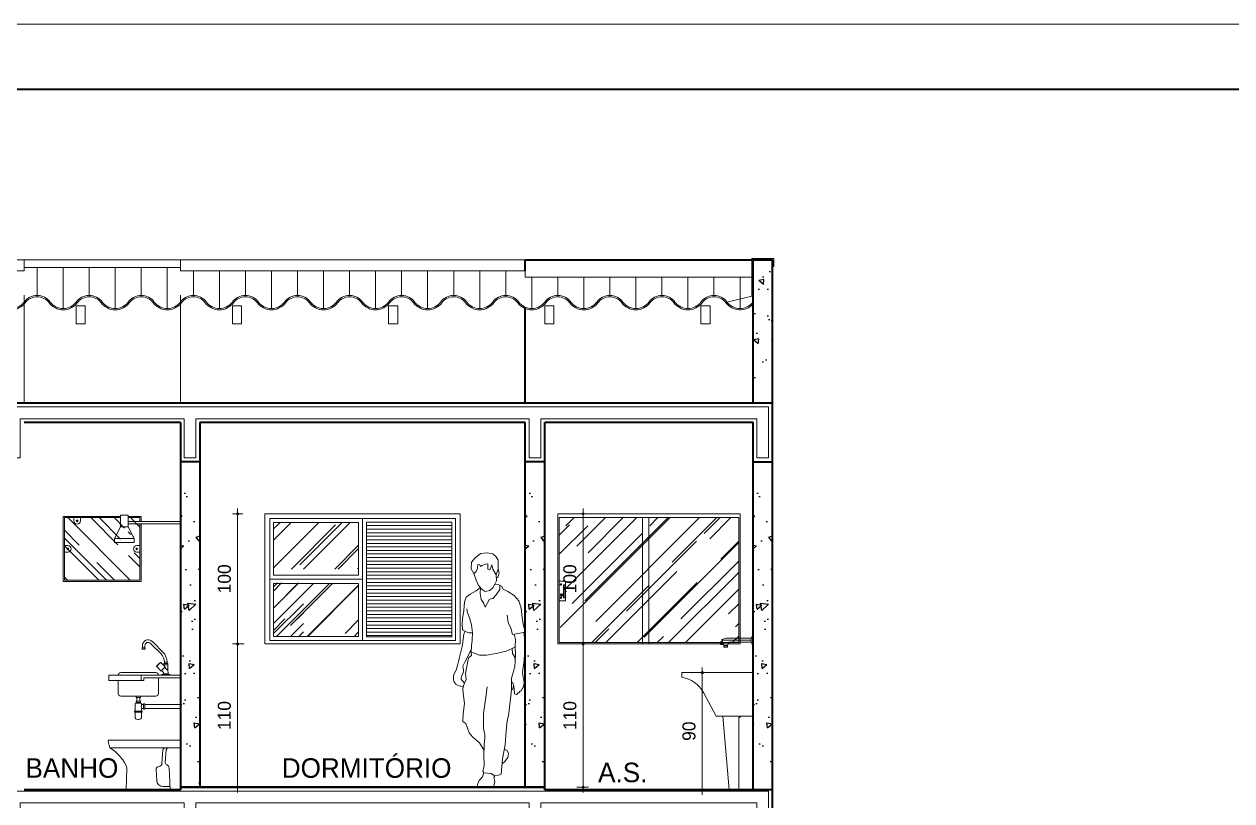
# Model space of a CAD drawing. Header units: millimetres. Extents: x 13204 to 24802, y 21209 to 40694.
# Drawn here: x 19348 to 20276, y 30058 to 30655 of the extents above; entities that cross this region are included whole.
import ezdxf

# ---------------------------------------------------------------- set-up
doc = ezdxf.new("R2010")
doc.units = ezdxf.units.MM
doc.linetypes.add('CONTINU', pattern=[0])
for name, color, linetype, lineweight in [('COTAS', 30, 'Continuous', 5), ('Esquadrias', 2, 'Continuous', 20), ('Hachura', 8, 'Continuous', 0), ('Layout', 6, 'Continuous', 15), ('Louças', 150, 'Continuous', 15), ('Meia Parede', 11, 'Continuous', 40), ('Moveis', 6, 'Continuous', 13), ('PAREDE', 1, 'Continuous', 40), ('Paredes', 1, 'Continuous', 40), ('PISO', 5, 'Continuous', 5), ('TEXTO', 4, 'Continuous', 5), ('Veiculos e pessoas', 245, 'Continuous', 0)]:
    doc.layers.add(name, color=color, linetype=linetype, lineweight=lineweight)
doc.layers.add('HACHURAS', color=8, linetype='Continuous')
doc.styles.add('LANA', font='stylu.ttf')
doc.dimstyles.new('COTA 50', dxfattribs={"dimscale": 0, "dimtxt": 10, "dimasz": 0.5, "dimexe": 1.25, "dimexo": 5, "dimgap": 5, "dimtad": 1, "dimdec": 0, "dimtxsty": 'LANA', "dimblk": 'cota', "dimcen": 2.5, "dimse2": 1, "dimclrd": 256, "dimclre": 256, "dimclrt": 256, "dimaunit": 1, "dimadec": 0, "dimazin": 0, "dimtfac": 1, "dimtdec": 0, "dimtmove": 0, "dimatfit": 3, "dimldrblk": 'DOTSMALL', "dimfxl": 5, "dimfxlon": 1, "dimtzin": 9, "dimlwd": -1, "dimlwe": -1, "dimarcsym": 0})
pattern_1 = [(45, (-38633.719, 16124.36), (21.552615, 57.473639), [381, -50.8, 127, -25.4]), (45, (-38618.81, 16157.228), (-41.847994, 5.926969), [76.2, -8.382, 152.4, -19.05]), (45, (-38640.005, 16148.607), (81.3611205, 105.428207), [203.2, -35.56, 101.6, -25.4])]
pattern_2 = [(45, (9035.088, 11392.218), (21.552615, 57.47364), [381, -50.8, 127, -25.4]), (45, (9049.996, 11425.086), (-41.847994, 5.92697), [76.2, -8.382, 152.4, -19.05]), (45, (9028.802, 11416.465), (81.36112, 105.428207), [203.2, -35.56, 101.6, -25.4])]

# ---------------------------------------------------------------- blocks, each defined once
blk = doc.blocks.new('A$C1B611FB4')
at = {"layer": 'Louças'}
for p, q in [((-10.94, 118.57), (-10.44, 118.57)), ((-10.94, 118.57), (-10.94, 111.07)), ((-10.44, 118.57), (-10.44, 111.07)), ((-9.44, 116.32), (-9.44, 113.32)), ((-9.44, 116.32), (10.06, 116.32)), ((-9.44, 114.82), (12.55, 114.82)), ((-9.44, 113.32), (7.58, 113.32)), ((8.56, 110.82), (7.77, 113.19)), ((12.87, 115.39), (10.06, 116.32)), ((12.99, 115.13), (11.56, 110.82)), ((11.8, 111.56), (13.94, 111.65)), ((12.23, 112.84), (14.13, 112.22)), ((12.32, 113.12), (14.22, 112.5)), ((12.75, 114.4), (14.41, 113.07)), ((14.41, 113.07), (13.94, 111.65)), ((-10.94, 111.07), (-10.44, 111.07)), ((8.56, 110.82), (11.56, 110.82)), ((8.56, 110.57), (11.56, 110.57)), ((8.56, 110.57), (8.56, 109.57)), ((8.56, 109.57), (11.56, 109.57)), ((8.81, 110.82), (8.81, 110.57)), ((11.31, 110.82), (11.31, 110.57)), ((11.56, 110.57), (11.56, 109.57)), ((-10.94, 89.62), (-10.94, 56.5)), ((-10.57, 90), (43.76, 90)), ((43.76, 90), (43.76, 86.37)), ((17.28, 56.5), (27.12, 74.8)), ((-1.52, 56.5), (-10.94, 56.5)), ((-0.6, 55.53), (-1.52, 56.5)), ((-1.52, 56.5), (0, 56.5)), ((17.28, 56.5), (0, 56.5)), ((7.41, 0), (12.29, 56.5)), ((0, 55.53), (-0.6, 55.53)), ((0, 0), (0, 55.53)), ((0, 0), (7.41, 0))]:
    blk.add_line(p, q, dxfattribs=at)
for centre, radius, start, end in [((-6.52, 118.97), 3.95, 185.79617, 222.12881), ((-6.51, 110.67), 3.95, 137.87745, 174.19758), ((7.58, 113.12), 0.2, 18.43495, 90), ((12.8, 115.2), 0.2, 341.56505, 71.56505), ((-10.57, 89.62), 0.376, 90, 180), ((47.72, 62.93), 23.77, 99.5803, 150.03504)]:
    blk.add_arc(centre, radius, start, end, dxfattribs=at)
blk = doc.blocks.new('Chu004')
at = {"layer": 'Louças'}
for p, q in [((400, 2090), (400, 2110)), ((460, 2068.8), (400, 2068.8)), ((505, 1978.8), (355, 1978.8))]:
    blk.add_line(p, q, dxfattribs=at)
blk.add_lwpolyline([(355, 1948.8), (355, 1978.8), (400, 2068.8), (400, 2090), (0, 2090), (0, 2110), (400, 2110), (400, 2158.8), (460, 2158.8), (460, 2068.8), (505, 1978.8), (505, 1948.8)], close=True, dxfattribs=at)
blk = doc.blocks.new('7201317_v')
at = {"layer": 'Louças'}
blk.add_lwpolyline([(518.3, 190.5, -0.130406), (641.2, 322), (653.8, 373.8, 0.486049), (648.9, 380), (105, 380, 0.414229), (100, 375), (100, 327, 0.414187), (105, 322), (198.6, 322, -0.150535), (208.5, 305.8), (215.7, 206.3, -0.26449), (210.7, 196.9), (201.6, 191.7, 0.225037), (186.7, 167.3), (177.9, 0), (517.2, 0), (511.8, 162.4, -0.13266)], format="xyb", close=True, dxfattribs=at)
at = {"layer": 'Louças', "linetype": 'CONTINU'}
for points in [[(198.6, 322), (641.2, 322)], [(233.6, 305.8), (241.2, 202.6)], [(281.8, 72.4), (286, 153.4)], [(179.2, 25), (231.9, 25)]]:
    blk.add_lwpolyline(points, dxfattribs=at)
for points in [[(233.6, 305.8, 0.39284), (216.1, 322)], [(241.2, 202.6, 0.364118), (263.6, 179.6)], [(286, 153.4, 0.40018), (263.6, 179.6)], [(231.9, 25, 0.398959), (281.8, 72.4)]]:
    blk.add_lwpolyline(points, format="xyb", dxfattribs=at)
blk = doc.blocks.new('A$C08246D74')
at = {"layer": 'PISO'}
for points in [[(120, 0, -0.5), (100, 0, 0.5), (80, 0, -0.5), (60, 0, 0.5), (40, 0, -0.5), (20, 0, 0.5), (0, 0)], [(120.8, -0.6, -0.5), (99.2, -0.6, 0.5), (80.8, -0.6, -0.5), (59.2, -0.6, 0.5), (40.8, -0.6, -0.5), (19.2, -0.6, 0.5), (0.8, -0.6, 0.5)]]:
    blk.add_lwpolyline(points, format="xyb", dxfattribs=at)
blk.add_lwpolyline([(7, -16.64), (7, -2.86), (0, -2.86), (0, -16.64), (7, -16.64)], dxfattribs=at)
blk = doc.blocks.new('Pes004')
at = {"layer": 'Veiculos e pessoas', "color": 8}
for points in [[(-22.9, 1649.1), (-32.4, 1640.7), (-52.6, 1677.7), (-49.3, 1728.2), (-22.3, 1760.7), (20.3, 1794.4), (72, 1800), (114.6, 1792.1), (139.3, 1769.7), (153.9, 1743.9), (153.9, 1673.2), (140.5, 1630.6), (113.5, 1675.4), (105.7, 1706.9), (98.9, 1687.8), (91.1, 1669.8), (75.4, 1675.4), (76.5, 1715.8), (55.1, 1712.5), (31.6, 1701.3), (18.1, 1695.6), (13.6, 1708), (0.1, 1710.2), (-3.2, 1678.8), (-13.3, 1657.5), (-32.4, 1640.7), (-14.5, 1590.2), (4.6, 1548.7), (31.6, 1519.5), (54, 1503.8), (92.2, 1510.5), (114.6, 1531.8), (129.2, 1558.8), (154.5, 1557.8), (181.2, 1544.4), (194.5, 1521.8), (230.4, 1503.2), (278.3, 1472.6), (312.9, 1431.4), (331.6, 1375.5), (339.6, 1303.6), (348.9, 1238.4), (365.5, 1190.1), (265, 1171.9), (253, 1221.1), (233.1, 1265), (225.1, 1320.9)], [(31.6, 1701.3), (31.6, 1701.3)], [(153.9, 1673.2), (162.9, 1645.2), (153.9, 1614.9), (141, 1607.6)], [(140.5, 1630.6), (141.6, 1584.6), (129.2, 1558.8)], [(167.8, 1551.1), (167.8, 1517.8), (138.6, 1476.6), (113.3, 1450), (89.3, 1443.3), (56, 1382.1), (44, 1411.4), (25.4, 1440.7), (17.4, 1487.2), (18.1, 1534.1), (-13.2, 1507.2), (-61.1, 1483.2), (-90.4, 1459.3), (-102.4, 1422), (-109, 1356.8), (-118.4, 1291.7), (-122.4, 1251.7), (-119.7, 1207.8), (-91.7, 1191.9), (-67.8, 1185.2), (-42.5, 1185.2), (-49.1, 1246.4), (-62.5, 1293), (-81.1, 1340.9), (-86.4, 1370.2)], [(46.6, 281.4), (11.8, 341.1), (-41.6, 386.1), (-68.3, 416.7), (-93.8, 488), (-115.5, 504.5), (-112.9, 564.4), (-104, 643.3), (-112.8, 721.1), (-116.9, 755.2), (-110.8, 778.4), (-125.2, 773.7), (-153.5, 780.7), (-171.4, 792.4), (-185.7, 810.6), (-187.6, 829.7), (-186.9, 861.3), (-167.3, 899.5), (-156.1, 935.6), (-149, 964.4), (-145, 988.3), (-134.3, 1028.2), (-119.7, 1090.8), (-113, 1138.7), (-107.7, 1174.6), (-102.1, 1194.7)], [(-42.5, 1185.2), (-43.8, 1128), (-50.5, 1085.4), (-53.1, 1033.5)], [(353.2, 1187.9), (357.7, 1148.8), (359.2, 1070.7), (355.5, 974.6), (348, 919.1), (342, 883.8), (347.2, 843.2), (352.5, 820.7), (353.8, 798.3), (347.8, 765.5), (340.7, 755.8), (335.5, 743.5), (323.5, 738.2), (314.6, 725.2), (305.6, 722.6), (299.3, 712.1), (292.9, 711.7), (281.4, 716.2), (278.4, 749.1), (275, 775.5), (265.3, 805.4)], [(286.3, 1077.4), (287.6, 1133.3), (278.8, 1174.8), (278.8, 1174.8)], [(-51.8, 1059.5), (-68.9, 1023.4), (-95.2, 970.9), (-115.5, 929.6), (-114, 914.6), (-112.5, 895.8), (-114.7, 875.5), (-126.8, 851.5), (-129.8, 835.7), (-129.9, 826.7), (-115.6, 815), (-104.2, 800.1), (-91.7, 827.4), (-96.2, 873.3), (-85.4, 926.1), (-78.4, 971), (-70.4, 996.3), (-50.5, 1010.9), (-53.1, 1033.5), (-34.5, 1030.9), (12.1, 1013.6), (65.3, 1013.6), (139.9, 1025.6), (215.8, 1044.2), (263.7, 1065.5), (286.3, 1077.4), (287.1, 1018.9), (286.3, 973.7), (282.6, 922.8), (275.9, 901), (268.3, 870.3), (257.8, 838), (257.1, 821.5), (258.2, 789.2), (256.7, 748.2), (237.4, 566.9), (222.1, 491.8), (213.2, 396.3), (209.1, 324.2), (188.5, 217.2), (177.8, 100.3), (156.4, 92.3), (129.6, 87.8), (122.1, 74), (128.8, 43.6), (124.5, 17.2), (120.4, 0), (70.3, 0), (0, 0), (-3.5, 6.6), (-3.3, 20.9), (2.9, 40.5), (8.2, 51.2), (35.9, 79.8), (44.8, 109.2), (99.3, 103.9), (129.6, 87.8)], [(263.7, 1065.5), (266.3, 1026.9), (279.7, 1002.9), (286.3, 973.7)], [(-110.8, 778.4), (-104.2, 800.1)], [(70.2, 770.8), (60.3, 690.3), (43.3, 566), (43.3, 450.2), (51.8, 405), (53.8, 379.5), (47.5, 326), (45.7, 244.8), (46.6, 167.2), (37.7, 120.8), (44.8, 109.2)], [(256.7, 748.2), (264.5, 751.1), (271.3, 764), (273.4, 780.6)], [(202.9, 292), (224.2, 282.3), (233.2, 259.1), (228.7, 227), (202.8, 194.9), (185.1, 179.7)]]:
    blk.add_lwpolyline(points, dxfattribs=at)
blk = doc.blocks.new('cota')
at = {"layer": 'COTAS'}
blk.add_hatch(color=256, dxfattribs=at).paths.add_polyline_path([(-1.6, 0, 1), (1.6, 0, 1)])
for points in [[(-1.6, 0), (-8, 0)], [(0, 1.6), (0, 8)], [(8, 0), (1.6, 0)], [(0, -8), (0, -1.6)]]:
    blk.add_lwpolyline(points, dxfattribs=at)
blk.add_circle((0, 0), 1.6, dxfattribs=at)
blk = doc.blocks.new('*D888')
at = {"layer": 'COTAS', "transparency": 16777216}
for p, q in [((19511.83, 30069.06), (19511.83, 30178.06)), ((19506.83, 30068.56), (19513.08, 30068.56))]:
    blk.add_line(p, q, dxfattribs=at)
at = {"layer": 'Defpoints', "color": 0, "transparency": 16777216}
for p in [(19511.83, 30178.56), (19532.79, 30178.56), (19467.79, 30068.56)]:
    blk.add_point(p, dxfattribs=at)
at = {"layer": 'COTAS', "transparency": 16777216, "xscale": 0.5, "yscale": 0.5, "zscale": 0.5}
for p, rotation in [((19511.83, 30178.56), 90), ((19511.83, 30068.56), 270)]:
    blk.add_blockref('cota', p, dxfattribs=dict(at, rotation=rotation))
at = {"layer": 'COTAS', "transparency": 16777216, "insert": (19501.65, 30123.56), "char_height": 10, "attachment_point": 5, "rotation": 90, "style": 'LANA'}
blk.add_mtext('110', dxfattribs=at)
blk = doc.blocks.new('_DotSmall')
at = {"layer": 'PAREDE', "color": 0, "const_width": 0.5}
blk.add_lwpolyline([(-0.0625, 0, 1), (0.0625, 0, 1)], format="xyb", close=True, dxfattribs=at)
blk = doc.blocks.new('*D889')
at = {"layer": 'COTAS', "transparency": 16777216}
for p, q in [((19511.83, 30179.06), (19511.83, 30278.06)), ((19516.83, 30178.56), (19510.58, 30178.56))]:
    blk.add_line(p, q, dxfattribs=at)
at = {"layer": 'Defpoints', "color": 0, "transparency": 16777216}
for p in [(19511.83, 30278.56), (19532.79, 30278.56), (19532.79, 30178.56)]:
    blk.add_point(p, dxfattribs=at)
at = {"layer": 'COTAS', "transparency": 16777216, "xscale": 0.5, "yscale": 0.5, "zscale": 0.5}
for p, rotation in [((19511.83, 30278.56), 90), ((19511.83, 30178.56), 270)]:
    blk.add_blockref('cota', p, dxfattribs=dict(at, rotation=rotation))
at = {"layer": 'COTAS', "transparency": 16777216, "insert": (19501.65, 30228.56), "char_height": 10, "attachment_point": 5, "rotation": 90, "style": 'LANA'}
blk.add_mtext('100', dxfattribs=at)
blk = doc.blocks.new('*D902')
at = {"layer": 'COTAS', "transparency": 16777216}
for p, q in [((19777.3, 30069.06), (19777.3, 30178.06)), ((19772.3, 30068.56), (19778.55, 30068.56))]:
    blk.add_line(p, q, dxfattribs=at)
at = {"layer": 'Defpoints', "color": 0, "transparency": 16777216}
for p in [(19757.79, 30178.56), (19777.3, 30178.56), (19747.79, 30068.56)]:
    blk.add_point(p, dxfattribs=at)
at = {"layer": 'COTAS', "transparency": 16777216, "xscale": 0.5, "yscale": 0.5, "zscale": 0.5}
for p, rotation in [((19777.3, 30178.56), 90), ((19777.3, 30068.56), 270)]:
    blk.add_blockref('cota', p, dxfattribs=dict(at, rotation=rotation))
at = {"layer": 'COTAS', "transparency": 16777216, "insert": (19767.12, 30123.56), "char_height": 10, "attachment_point": 5, "rotation": 90, "style": 'LANA'}
blk.add_mtext('110', dxfattribs=at)
blk = doc.blocks.new('*D903')
at = {"layer": 'COTAS', "transparency": 16777216}
for p, q in [((19777.3, 30179.06), (19777.3, 30278.06)), ((19772.3, 30178.56), (19778.55, 30178.56))]:
    blk.add_line(p, q, dxfattribs=at)
at = {"layer": 'Defpoints', "color": 0, "transparency": 16777216}
for p in [(19757.79, 30278.56), (19777.3, 30278.56), (19757.79, 30178.56)]:
    blk.add_point(p, dxfattribs=at)
at = {"layer": 'COTAS', "transparency": 16777216, "xscale": 0.5, "yscale": 0.5, "zscale": 0.5}
for p, rotation in [((19777.3, 30278.56), 90), ((19777.3, 30178.56), 270)]:
    blk.add_blockref('cota', p, dxfattribs=dict(at, rotation=rotation))
at = {"layer": 'COTAS', "transparency": 16777216, "insert": (19767.12, 30228.56), "char_height": 10, "attachment_point": 5, "rotation": 90, "style": 'LANA'}
blk.add_mtext('100', dxfattribs=at)
blk = doc.blocks.new('*D904')
at = {"layer": 'COTAS', "transparency": 16777216}
for p, q in [((19873.8, 30156.56), (19867.55, 30156.56)), ((19868.8, 30156.06), (19868.8, 30067.06))]:
    blk.add_line(p, q, dxfattribs=at)
at = {"layer": 'Defpoints', "color": 0, "transparency": 16777216}
for p in [(19880.25, 30156.56), (19868.8, 30066.56), (19907.79, 30066.56)]:
    blk.add_point(p, dxfattribs=at)
at = {"layer": 'COTAS', "transparency": 16777216, "xscale": 0.5, "yscale": 0.5, "zscale": 0.5}
for p, rotation in [((19868.8, 30156.56), 90), ((19868.8, 30066.56), 270)]:
    blk.add_blockref('cota', p, dxfattribs=dict(at, rotation=rotation))
at = {"layer": 'COTAS', "transparency": 16777216, "insert": (19858.6, 30111.56), "char_height": 10, "attachment_point": 5, "rotation": 90, "style": 'LANA'}
blk.add_mtext('90', dxfattribs=at)

msp = doc.modelspace()

# ---------------------------------------------------------------- hatches: boundary and pattern name
at = {"layer": 'Hachura'}
h = msp.add_hatch(dxfattribs=at)
h.set_pattern_fill('AR-RROOF', color=256, angle=45, style=0)
h.set_pattern_definition([(135, (19446.795, 30227.564), (-21.553, 57.474), [381, -50.8, 127, -25.4]), (135, (19431.887, 30260.43), (41.848, 5.927), [76.2, -8.382, 152.4, -19.05]), (135, (19453.08, 30251.81), (-81.361, 105.4282), [203.2, -35.56, 101.6, -25.4])])
h.paths.add_polyline_path([(19417.29, 30249.58), (19432.29, 30249.58), (19427.79, 30258.58), (19421.79, 30258.58)])
h.paths.add_polyline_path([(19432.29, 30246.58), (19432.29, 30249.58), (19417.29, 30249.58), (19417.29, 30246.58)])
edge = h.paths.add_edge_path()
edge.add_line((19436.79, 30271.28), (19436.79, 30262.71))
edge.add_line((19436.79, 30262.71), (19427.79, 30262.71))
edge.add_line((19427.79, 30262.71), (19427.79, 30267.58))
edge.add_line((19427.79, 30267.58), (19421.79, 30267.58))
edge.add_line((19421.79, 30267.58), (19421.79, 30258.58))
edge.add_line((19421.79, 30258.58), (19427.79, 30258.58))
edge.add_line((19427.79, 30258.58), (19427.79, 30260.71))
edge.add_line((19427.79, 30260.71), (19436.79, 30260.71))
edge.add_line((19436.79, 30260.71), (19436.79, 30227.56))
edge.add_line((19436.79, 30227.56), (19378.79, 30227.56))
edge.add_line((19378.79, 30227.56), (19378.79, 30275.56))
edge.add_line((19378.79, 30275.56), (19436.05, 30275.56))
edge.add_line((19436.05, 30275.56), (19436.05, 30273.06))
edge.add_arc((19438.55, 30273.06), 2.5, 540, 585.37492)
h = msp.add_hatch(dxfattribs=at)
h.set_pattern_fill('_USER', color=256, scale=2.727273, style=0, pattern_type=0)
h.set_pattern_definition([(180, (19691.431, 30100.382), (0, 2.727273), [])])
h.paths.add_polyline_path([(19610.79, 30272.2), (19676.43, 30272.2), (19676.43, 30184.02), (19610.79, 30184.02)])
at = {"layer": 'HACHURAS'}
h = msp.add_hatch(dxfattribs=at)
h.set_pattern_fill('AR-CONC', color=256, scale=0.25, angle=90, style=0)
h.set_pattern_definition([(140, (19907.795, 30363.564), (3.985, 45.546), [4.763, -52.388]), (85, (19907.795, 30363.564), (-47.764, -8.81), [3.81, -41.91]), (190.45, (19908.127, 30367.36), (-43.78, 36.736), [4.048, -44.523]), (136.184, (19895.095, 30363.564), (10.51, 67.77), [7.144, -78.581]), (186.636, (19895.97, 30369.21), (-61.856, 59.35), [6.07, -66.784]), (81.184, (19895.095, 30363.564), (-61.856, 59.35), [5.715, -62.865]), (111, (19898.27, 30369.914), (25.566, 37.904), [4.763, -52.388]), (56, (19898.27, 30369.914), (-46.047, 15.45), [3.81, -41.91]), (161.45, (19900.4, 30373.072), (-20.48, 53.354), [4.047, -44.522]), (127.5, (19907.795, 30363.564), (-21.1388, 0.7722), [0, -41.402, 0, -42.545, 0, -42.0688]), (97.5, (19907.795, 30363.564), (-25.045, 16.705), [0, -24.257, 0, -40.4495, 0, -16.0338]), (57.5, (19907.795, 30349.403), (1.4322, 33.8976), [0, -15.875, 0, -49.53, 0, -65.7225]), (47.5, (19907.795, 30343.053), (-6.3566, 37.032), [0, -20.6375, 0, -32.893, 0, -46.6725])])
h.paths.add_polyline_path([(19907.79, 30363.56), (19922.79, 30363.56), (19922.79, 30473.56), (19907.79, 30473.56)])
h = msp.add_hatch(dxfattribs=at)
h.set_pattern_fill('AR-CONC', color=256, scale=0.25, angle=90, style=0)
h.set_pattern_definition([(40, (19482.795, 30068.564), (-3.985, 45.546), [4.7625, -52.3875]), (95, (19482.795, 30068.564), (47.764, -8.811), [3.81, -41.91]), (349.55, (19482.462, 30072.36), (43.779, 36.736), [4.0475, -44.5225]), (43.816, (19495.495, 30068.564), (-10.51, 67.77), [7.144, -78.581]), (353.364, (19494.62, 30074.21), (61.856, 59.351), [6.071, -66.784]), (98.816, (19495.495, 30068.564), (61.856, 59.351), [5.715, -62.865]), (69, (19492.32, 30074.914), (-25.5664, 37.904), [4.7625, -52.3875]), (124, (19492.32, 30074.914), (46.047, 15.4505), [3.81, -41.91]), (18.549, (19490.19, 30078.072), (20.481, 53.354), [4.0475, -44.5225]), (52.5, (19482.795, 30068.564), (21.1388, 0.7722), [0, -41.402, 0, -42.545, 0, -42.0688]), (82.5, (19482.795, 30068.564), (25.0451, 16.705), [0, -24.257, 0, -40.4495, 0, -16.0337]), (122.5, (19482.795, 30054.403), (-1.4322, 33.8976), [0, -15.875, 0, -49.53, 0, -65.7225]), (132.5, (19482.795, 30048.053), (6.3566, 37.0323), [0, -20.6375, 0, -32.893, 0, -46.6725])])
h.paths.add_polyline_path([(19467.79, 30318.56), (19482.79, 30318.56), (19482.79, 30068.56), (19467.79, 30068.56)])
h = msp.add_hatch(dxfattribs=at)
h.set_pattern_fill('AR-CONC', color=256, scale=0.25, angle=90, style=0)
h.set_pattern_definition([(40, (19747.795, 30068.564), (-3.985, 45.546), [4.7625, -52.3875]), (95, (19747.795, 30068.564), (47.764, -8.811), [3.81, -41.91]), (349.55, (19747.462, 30072.36), (43.779, 36.736), [4.0475, -44.5225]), (43.816, (19760.495, 30068.564), (-10.51, 67.77), [7.144, -78.581]), (353.364, (19759.62, 30074.21), (61.856, 59.351), [6.071, -66.784]), (98.816, (19760.495, 30068.564), (61.856, 59.351), [5.715, -62.865]), (69, (19757.32, 30074.914), (-25.5664, 37.904), [4.7625, -52.3875]), (124, (19757.32, 30074.914), (46.047, 15.4505), [3.81, -41.91]), (18.549, (19755.19, 30078.072), (20.481, 53.354), [4.0475, -44.5225]), (52.5, (19747.795, 30068.564), (21.1388, 0.7722), [0, -41.402, 0, -42.545, 0, -42.0688]), (82.5, (19747.795, 30068.564), (25.0451, 16.705), [0, -24.257, 0, -40.4495, 0, -16.0337]), (122.5, (19747.795, 30054.403), (-1.4322, 33.8976), [0, -15.875, 0, -49.53, 0, -65.7225]), (132.5, (19747.795, 30048.053), (6.3566, 37.0323), [0, -20.6375, 0, -32.893, 0, -46.6725])])
h.paths.add_polyline_path([(19732.79, 30318.56), (19747.79, 30318.56), (19747.79, 30068.56), (19732.79, 30068.56)])
h = msp.add_hatch(dxfattribs=at)
h.set_pattern_fill('AR-CONC', color=256, scale=0.25, angle=90, style=0)
h.set_pattern_definition([(40, (19922.795, 30068.564), (-3.985, 45.546), [4.7625, -52.3875]), (95, (19922.795, 30068.564), (47.764, -8.811), [3.81, -41.91]), (349.55, (19922.462, 30072.36), (43.779, 36.736), [4.0475, -44.5225]), (43.816, (19935.495, 30068.564), (-10.51, 67.77), [7.144, -78.581]), (353.364, (19934.62, 30074.21), (61.856, 59.351), [6.071, -66.784]), (98.816, (19935.495, 30068.564), (61.856, 59.351), [5.715, -62.865]), (69, (19932.32, 30074.914), (-25.5664, 37.904), [4.7625, -52.3875]), (124, (19932.32, 30074.914), (46.047, 15.4505), [3.81, -41.91]), (18.549, (19930.19, 30078.072), (20.481, 53.354), [4.0475, -44.5225]), (52.5, (19922.795, 30068.564), (21.1388, 0.7722), [0, -41.402, 0, -42.545, 0, -42.0688]), (82.5, (19922.795, 30068.564), (25.0451, 16.705), [0, -24.257, 0, -40.4495, 0, -16.0337]), (122.5, (19922.795, 30054.403), (-1.4322, 33.8976), [0, -15.875, 0, -49.53, 0, -65.7225]), (132.5, (19922.795, 30048.053), (6.3566, 37.0323), [0, -20.6375, 0, -32.893, 0, -46.6725])])
h.paths.add_polyline_path([(19907.79, 30318.56), (19922.79, 30318.56), (19922.79, 30068.56), (19907.79, 30068.56)])
h = msp.add_hatch(dxfattribs=at)
h.set_pattern_fill('AR-RROOF', color=256, angle=45, style=0)
h.set_pattern_definition(pattern_1)
h.paths.add_polyline_path([(19539.43, 30271.93), (19604.79, 30271.93), (19604.79, 30236.11), (19539.43, 30236.11)])
h = msp.add_hatch(dxfattribs=at)
h.set_pattern_fill('AR-RROOF', color=256, angle=45, style=0)
h.set_pattern_definition(pattern_1)
h.paths.add_polyline_path([(19827.79, 30275.56), (19896.79, 30275.56), (19896.79, 30179.56), (19888.35, 30179.56), (19827.79, 30179.56)])
h.paths.add_polyline_path([(19822.79, 30275.56), (19827.79, 30275.56), (19827.79, 30179.56), (19822.79, 30179.56)])
h.paths.add_polyline_path([(19758.79, 30275.56), (19822.79, 30275.56), (19822.79, 30179.56), (19758.79, 30179.56), (19758.79, 30211.69), (19763.79, 30211.69), (19763.79, 30226.69), (19758.79, 30226.69)])
h = msp.add_hatch(dxfattribs=at)
h.set_pattern_fill('AR-RROOF', color=256, angle=45, style=0)
h.set_pattern_definition(pattern_1)
h.paths.add_polyline_path([(19562.34, 30225.38), (19539.43, 30225.38), (19539.43, 30184.29), (19562.34, 30184.02)])
h = msp.add_hatch(dxfattribs=at)
h.set_pattern_fill('AR-RROOF', color=256, angle=45, style=0)
h.set_pattern_definition(pattern_1)
h.paths.add_polyline_path([(19562.34, 30225.38), (19539.43, 30225.38), (19539.43, 30184.29), (19562.34, 30184.02)])
h = msp.add_hatch(dxfattribs=at)
h.set_pattern_fill('AR-RROOF', color=256, angle=45, style=0)
h.set_pattern_definition(pattern_2)
h.paths.add_polyline_path([(19562.34, 30225.38), (19539.43, 30225.38), (19539.43, 30184.29), (19562.34, 30184.02)])
h = msp.add_hatch(dxfattribs=at)
h.set_pattern_fill('AR-RROOF', color=256, angle=45, style=0)
h.set_pattern_definition(pattern_2)
h.paths.add_polyline_path([(19604.79, 30225.11), (19539.43, 30225.38), (19539.43, 30184.29), (19604.79, 30184.29)])

# ---------------------------------------------------------------- linework, layer by layer
at = {"layer": 'Esquadrias'}
for p, q in [((19347.79, 30473.56), (18772.79, 30473.56)), ((19347.79, 30467.69), (19347.79, 30473.56)), ((19732.79, 30473.56), (19467.79, 30473.56)), ((19467.79, 30467.69), (19467.79, 30473.56)), ((19347.79, 30363.56), (19347.79, 30446.48)), ((19467.79, 30363.56), (19467.79, 30446.48))]:
    msp.add_line(p, q, dxfattribs=at)
at = {"layer": 'Hachura'}
for p, q in [((19357.79, 30446.17), (19357.79, 30467.69)), ((19377.79, 30436.17), (19377.79, 30467.69)), ((19397.79, 30446.17), (19397.79, 30467.69)), ((19417.79, 30436.17), (19417.79, 30467.69)), ((19437.79, 30446.17), (19437.79, 30467.69)), ((19457.79, 30436.17), (19457.79, 30467.69)), ((19477.79, 30446.17), (19477.79, 30465.19)), ((19497.79, 30436.17), (19497.79, 30465.19)), ((19517.79, 30446.17), (19517.79, 30465.19)), ((19537.79, 30436.17), (19537.79, 30465.19)), ((19557.79, 30446.17), (19557.79, 30465.19)), ((19577.79, 30436.17), (19577.79, 30465.19)), ((19597.79, 30446.17), (19597.79, 30465.19)), ((19617.79, 30436.17), (19617.79, 30465.19)), ((19637.79, 30446.17), (19637.79, 30465.19)), ((19657.79, 30436.17), (19657.79, 30465.19)), ((19677.79, 30446.17), (19677.79, 30465.19)), ((19697.79, 30436.17), (19697.79, 30465.19)), ((19717.79, 30446.17), (19717.79, 30465.19)), ((19737.79, 30436.17), (19737.79, 30460.19)), ((19757.79, 30446.17), (19757.79, 30460.19)), ((19777.79, 30436.17), (19777.79, 30460.19)), ((19797.79, 30446.17), (19797.79, 30460.19)), ((19817.79, 30436.17), (19817.79, 30460.19)), ((19837.79, 30446.17), (19837.79, 30460.19)), ((19857.79, 30436.17), (19857.79, 30460.19)), ((19877.79, 30446.17), (19877.79, 30460.19)), ((19897.79, 30436.17), (19897.79, 30460.19)), ((19822.79, 30275.56), (19822.79, 30178.56))]:
    msp.add_line(p, q, dxfattribs=at)
for points in [[(19604.79, 30231.28), (19539.43, 30231.28), (19539.43, 30271.93), (19604.79, 30271.93)], [(19604.79, 30225.11), (19539.43, 30225.11), (19539.43, 30184.29), (19604.79, 30184.29)]]:
    msp.add_lwpolyline(points, close=True, dxfattribs=at)
msp.add_lwpolyline([(19676.43, 30184.02), (19676.43, 30272.2), (19610.79, 30272.2), (19610.79, 30184.02), (19676.43, 30184.02)], dxfattribs=at)
at = {"layer": 'Louças'}
for p, q in [((19347.79, 30473.56), (19467.79, 30473.56)), ((19438.36, 30174.56), (19438.36, 30175.56)), ((19438.36, 30175.56), (19438.61, 30175.56)), ((19440.86, 30174.56), (19438.36, 30174.56)), ((19438.61, 30175.56), (19438.61, 30177.26)), ((19440.61, 30175.56), (19438.61, 30175.56)), ((19440.61, 30177.26), (19440.61, 30175.56)), ((19440.61, 30175.56), (19440.86, 30175.56)), ((19440.86, 30175.56), (19440.86, 30174.56)), ((19445.9, 30178), (19444.9, 30179.01)), ((19452.97, 30170.93), (19445.9, 30178)), ((19446.28, 30180.46), (19447.32, 30179.41)), ((19447.32, 30179.41), (19454.39, 30172.34)), ((19422.01, 30156.56), (19449.01, 30156.56)), ((19453.06, 30157.71), (19449.63, 30161.14)), ((19452.57, 30164.29), (19449.79, 30161.51)), ((19452.81, 30164.32), (19455.11, 30162.02)), ((19453.41, 30158.06), (19453.06, 30157.71)), ((19456.24, 30160.89), (19453.41, 30158.06)), ((19454.8, 30156.67), (19453.41, 30158.06)), ((19454.86, 30155.56), (19454.86, 30156.53)), ((19455.11, 30163.56), (19455.61, 30164.56)), ((19458.11, 30163.56), (19455.11, 30163.56)), ((19455.11, 30162.02), (19455.11, 30163.56)), ((19458.11, 30162.56), (19455.11, 30162.56)), ((19456.24, 30160.89), (19455.11, 30162.02)), ((19457.61, 30164.56), (19455.61, 30164.56)), ((19457.78, 30158.65), (19455.89, 30160.54)), ((19457.61, 30164.56), (19458.11, 30163.56)), ((19458.11, 30163.56), (19458.11, 30158.2)), ((19458.36, 30157.24), (19458.36, 30155.56)), ((19467.79, 30154.56), (19412.79, 30154.56)), ((19412.79, 30154.56), (19412.79, 30150.56)), ((19439.79, 30150.56), (19412.79, 30150.56)), ((19412.86, 30154.56), (19458.11, 30154.56)), ((19420.01, 30140.56), (19420.01, 30150.56)), ((19437.79, 30154.56), (19437.79, 30150.56)), ((19437.79, 30154.56), (19451.01, 30154.56)), ((19467.79, 30152.56), (19439.79, 30152.56)), ((19439.79, 30152.56), (19439.79, 30150.56)), ((19439.79, 30152.56), (19451.01, 30152.56)), ((19451.01, 30152.56), (19451.01, 30140.56)), ((19453.11, 30154.76), (19454.86, 30155.56)), ((19460.11, 30154.76), (19453.11, 30154.76)), ((19453.11, 30154.56), (19453.11, 30154.76)), ((19453.11, 30154.56), (19460.11, 30154.56)), ((19460.11, 30154.56), (19453.11, 30154.56)), ((19458.36, 30155.56), (19454.86, 30155.56)), ((19458.36, 30155.56), (19460.11, 30154.76)), ((19460.11, 30154.76), (19460.11, 30154.56)), ((19460.11, 30154.56), (19462.86, 30154.56)), ((19433.76, 30138.56), (19422.01, 30138.56)), ((19435.51, 30138.56), (19433.76, 30138.56)), ((19437.26, 30138.56), (19433.76, 30138.56)), ((19433.76, 30137.56), (19433.76, 30138.56)), ((19434.26, 30137.56), (19433.76, 30137.56)), ((19435.51, 30137.56), (19434.26, 30137.56)), ((19434.26, 30134.56), (19434.26, 30137.56)), ((19437.26, 30138.56), (19435.51, 30138.56)), ((19436.76, 30137.56), (19435.51, 30137.56)), ((19437.26, 30137.56), (19436.76, 30137.56)), ((19436.76, 30137.56), (19436.76, 30134.56)), ((19449.01, 30138.56), (19437.26, 30138.56)), ((19437.26, 30138.56), (19437.26, 30137.56)), ((19433.01, 30127.06), (19433.01, 30132.56)), ((19433.51, 30133.06), (19434.01, 30133.06)), ((19433.76, 30133.56), (19433.76, 30134.56)), ((19433.76, 30134.56), (19434.26, 30134.56)), ((19434.01, 30133.56), (19433.76, 30133.56)), ((19435.51, 30133.56), (19434.01, 30133.56)), ((19434.01, 30133.06), (19434.01, 30133.56)), ((19437.01, 30133.06), (19434.01, 30133.06)), ((19435.51, 30134.56), (19434.26, 30134.56)), ((19436.76, 30134.56), (19435.51, 30134.56)), ((19437.01, 30133.56), (19435.51, 30133.56)), ((19436.76, 30134.56), (19437.26, 30134.56)), ((19437.26, 30133.56), (19437.01, 30133.56)), ((19437.01, 30133.56), (19437.01, 30133.06)), ((19437.01, 30133.06), (19437.51, 30133.06)), ((19437.26, 30134.56), (19437.26, 30133.56)), ((19438.01, 30128.56), (19438.01, 30127.06)), ((19438.51, 30132.06), (19439.51, 30132.06)), ((19439.51, 30129.06), (19438.51, 30129.06)), ((19439.51, 30132.06), (19439.51, 30132.56)), ((19439.51, 30132.56), (19440.51, 30132.56)), ((19439.51, 30132.06), (19439.51, 30129.06)), ((19439.51, 30128.56), (19439.51, 30129.06)), ((19440.51, 30128.56), (19439.51, 30128.56)), ((19440.51, 30132.56), (19440.51, 30132.06)), ((19440.51, 30132.06), (19440.51, 30129.06)), ((19440.51, 30132.06), (19467.79, 30132.06)), ((19467.79, 30129.06), (19440.51, 30129.06)), ((19440.51, 30129.06), (19440.51, 30128.56)), ((19432.51, 30126.06), (19432.51, 30127.06)), ((19432.51, 30127.06), (19433.01, 30127.06)), ((19438.51, 30126.56), (19432.51, 30126.56)), ((19433.01, 30126.06), (19432.51, 30126.06)), ((19438.01, 30127.06), (19433.01, 30127.06)), ((19438.01, 30126.06), (19433.01, 30126.06)), ((19433.01, 30122.56), (19433.01, 30126.06)), ((19436.01, 30120.56), (19435.01, 30120.56)), ((19438.01, 30127.06), (19438.51, 30127.06)), ((19438.51, 30126.06), (19438.01, 30126.06)), ((19438.01, 30126.06), (19438.01, 30122.56)), ((19438.51, 30127.06), (19438.51, 30126.06))]:
    msp.add_line(p, q, dxfattribs=at)
for centre, radius, start, end in [((19443.11, 30177.26), 4.5, 45.31714, 180), ((19443.11, 30177.26), 2.5, 44.43879, 180), ((19446.61, 30164.56), 9, 0, 45), ((19446.61, 30164.56), 11, 0, 45), ((19422.01, 30154.56), 2, 90, 180), ((19449.01, 30154.56), 2, 0, 90), ((19449.77, 30161.28), 0.2, 149.97853, 225), ((19456.64, 30157.31), 8.13, 120.02179, 149.97822), ((19452.67, 30164.18), 0.2, 44.90435, 120.02179), ((19452.67, 30164.18), 0.2, 44.90435, 45), ((19454.66, 30156.53), 0.2, 360, 45), ((19456.36, 30157.24), 2, 28.95502, 45), ((19456.36, 30157.24), 2, 0, 28.95502), ((19422.01, 30140.56), 2, 180, 270), ((19449.01, 30140.56), 2, 270, 0), ((19433.51, 30132.56), 0.5, 90, 180), ((19437.51, 30132.56), 0.5, 0, 90), ((19442.95, 30130.49), 5.14, 163.62282, 196.06943), ((19438.51, 30132.56), 0.5, 180, 270), ((19438.51, 30128.56), 0.5, 90, 180), ((19435.01, 30122.56), 2, 180, 270), ((19436.01, 30122.56), 2, 270, 0)]:
    msp.add_arc(centre, radius, start, end, dxfattribs=at)
at = {"layer": 'Meia Parede'}
for p, q in [((19732.79, 30465.19), (19732.79, 30473.56)), ((19732.79, 30473.56), (19907.79, 30473.56)), ((19732.79, 30363.56), (19732.79, 30437.21))]:
    msp.add_line(p, q, dxfattribs=at)
at = {"layer": 'Moveis'}
for p, q in [((19682.79, 30278.56), (19532.79, 30278.56)), ((19532.79, 30178.56), (19532.79, 30278.56)), ((19682.79, 30178.56), (19682.79, 30278.56)), ((19757.79, 30278.56), (19897.79, 30278.56)), ((19757.79, 30178.56), (19757.79, 30278.56)), ((19897.79, 30178.56), (19897.79, 30278.56)), ((19682.79, 30178.56), (19532.79, 30178.56)), ((19757.79, 30178.56), (19897.79, 30178.56)), ((19888.29, 30178.56), (19897.79, 30178.56)), ((19897.79, 30178.56), (19897.79, 30181.89))]:
    msp.add_line(p, q, dxfattribs=at)
for points in [[(19421.79, 30276.56), (19377.79, 30276.56), (19377.79, 30226.56), (19437.79, 30226.56), (19437.79, 30270.71)], [(19437.79, 30272.71), (19437.79, 30276.56), (19427.79, 30276.56)]]:
    msp.add_lwpolyline(points, dxfattribs=at)
at = {"layer": 'Paredes'}
for p, q in [((21256.85, 30604.49), (13252.5, 30604.49)), ((19907.79, 30363.56), (19907.79, 30473.56)), ((19907.79, 30473.56), (19922.79, 30473.56)), ((19922.79, 30363.56), (19922.79, 30473.56)), ((19922.79, 30363.56), (18772.79, 30363.56)), ((19922.79, 30068.56), (19922.79, 30363.56)), ((19467.79, 30348.56), (19347.79, 30348.56)), ((19467.79, 30348.56), (19467.79, 30066.56)), ((19732.79, 30348.56), (19482.79, 30348.56)), ((19482.79, 30348.56), (19482.79, 30068.56)), ((19732.79, 30068.56), (19732.79, 30348.56)), ((19907.79, 30348.56), (19747.79, 30348.56)), ((19747.79, 30066.56), (19747.79, 30348.56)), ((19907.79, 30066.56), (19907.79, 30348.56)), ((19482.79, 30318.56), (19467.79, 30318.56)), ((19747.79, 30318.56), (19732.79, 30318.56)), ((19907.79, 30318.56), (19922.79, 30318.56)), ((19467.79, 30066.56), (19347.79, 30066.56)), ((19747.79, 30068.56), (19467.79, 30068.56)), ((19467.79, 30068.56), (19747.79, 30068.56)), ((19747.79, 30068.56), (19467.79, 30068.56)), ((19922.79, 30066.56), (19747.79, 30066.56)), ((19922.79, 29773.56), (19922.79, 30068.56))]:
    msp.add_line(p, q, dxfattribs=at)
at = {"layer": 'PISO'}
for p, q in [((19347.79, 30465.19), (18787.79, 30465.19)), ((19467.79, 30467.69), (19347.79, 30467.69)), ((19347.79, 30467.69), (19347.79, 30465.19)), ((19467.79, 30467.69), (19467.79, 30465.19)), ((19732.79, 30465.19), (19467.79, 30465.19)), ((19732.79, 30465.19), (19732.79, 30460.19)), ((19732.79, 30460.19), (19907.79, 30460.19)), ((19386.01, 30275.56), (19386.01, 30273.06)), ((19386.01, 30275.56), (19391.01, 30275.56)), ((19391.01, 30275.56), (19391.01, 30273.06)), ((19536.43, 30274.93), (19679.16, 30274.93)), ((19536.43, 30181.29), (19536.43, 30274.93)), ((19607.79, 30274.93), (19607.79, 30181.29)), ((19679.16, 30274.93), (19650.52, 30274.93)), ((19679.16, 30181.29), (19679.16, 30274.93)), ((19758.79, 30275.56), (19896.79, 30275.56)), ((19758.79, 30179.56), (19758.79, 30275.56)), ((19827.79, 30275.56), (19827.79, 30178.56)), ((19896.79, 30179.56), (19896.79, 30275.56)), ((19378.79, 30254.06), (19381.29, 30254.06)), ((19378.79, 30249.06), (19378.79, 30254.06)), ((19378.79, 30249.06), (19381.29, 30249.06)), ((19436.79, 30254.06), (19434.29, 30254.06)), ((19436.79, 30249.06), (19434.29, 30249.06)), ((19436.79, 30249.06), (19436.79, 30254.06)), ((19565.07, 30228.28), (19536.43, 30228.28)), ((19759.99, 30216.61), (19759.99, 30215.77)), ((19760.49, 30217.11), (19760.86, 30217.11)), ((19760.86, 30215.27), (19760.49, 30215.27)), ((19761.36, 30216.61), (19761.36, 30215.77)), ((19679.16, 30181.29), (19536.43, 30181.29)), ((19679.16, 30181.29), (19536.43, 30181.29)), ((19650.52, 30181.29), (19607.79, 30181.29)), ((19758.79, 30179.56), (19894.16, 30179.56)), ((19888.35, 30179.56), (19896.79, 30179.56)), ((19896.79, 30179.56), (19896.79, 30181.89))]:
    msp.add_line(p, q, dxfattribs=at)
for points in [[(19922.79, 30473.56), (19922.79, 30468.56), (19923.79, 30468.56), (19923.79, 30474.56), (19906.79, 30474.56), (19906.79, 30445.8), (19887.79, 30441.17)], [(19874.79, 30424.52), (19874.79, 30438.31), (19867.79, 30438.31), (19867.79, 30424.52), (19874.79, 30424.52)], [(19421.79, 30275.56), (19378.79, 30275.56), (19378.79, 30227.56), (19436.79, 30227.56), (19436.79, 30270.71)], [(19436.79, 30272.71), (19436.79, 30275.56), (19427.79, 30275.56)], [(19650.52, 30181.29), (19607.79, 30181.29)]]:
    msp.add_lwpolyline(points, dxfattribs=at)
for points in [[(19907.79, 30441.17, -0.5), (19887.79, 30441.17, 0.5), (19867.79, 30441.17)], [(19907.79, 30439.6, -0.471229), (19886.99, 30440.57, 0.5), (19868.59, 30440.57)]]:
    msp.add_lwpolyline(points, format="xyb", dxfattribs=at)
for points in [[(19919.79, 30360.56), (19919.79, 30321.56), (19910.79, 30321.56), (19910.79, 30351.56), (19744.79, 30351.56), (19744.79, 30321.56), (19735.79, 30321.56), (19735.79, 30351.56), (19479.79, 30351.56), (19479.79, 30321.56), (19470.79, 30321.56), (19470.79, 30351.56), (19344.79, 30351.56), (19344.79, 30321.56), (19335.79, 30321.56), (19335.79, 30351.56), (19079.79, 30351.56), (19079.79, 30321.56), (19070.79, 30321.56), (19070.79, 30351.56), (18784.79, 30351.56), (18784.79, 30321.56), (18775.79, 30321.56), (18775.79, 30360.56)], [(19607.79, 30228.28), (19536.43, 30228.28), (19536.43, 30181.29), (19607.79, 30181.29)], [(19758.79, 30226.69), (19763.79, 30226.69), (19763.79, 30211.69), (19758.79, 30211.69)], [(19762.27, 30223.88), (19763.27, 30223.88), (19763.27, 30213.88), (19762.27, 30213.88)], [(19760.64, 30216.63), (19760.71, 30216.63), (19760.71, 30216.18), (19760.64, 30216.18)], [(19919.79, 30065.56), (19919.79, 30026.56), (19910.79, 30026.56), (19910.79, 30056.56), (19744.79, 30056.56), (19744.79, 30026.56), (19735.79, 30026.56), (19735.79, 30056.56), (19479.79, 30056.56), (19479.79, 30026.56), (19470.79, 30026.56), (19470.79, 30056.56), (19344.79, 30056.56), (19344.79, 30026.56), (19335.79, 30026.56), (19335.79, 30056.56), (19079.79, 30056.56), (19079.79, 30026.56), (19070.79, 30026.56), (19070.79, 30056.56), (18784.79, 30056.56), (18784.79, 30026.56), (18775.79, 30026.56), (18775.79, 30065.56)]]:
    msp.add_lwpolyline(points, close=True, dxfattribs=at)
for centre, radius in [((19388.51, 30273.06), 0.647), ((19388.51, 30273.06), 0.347), ((19381.29, 30251.56), 0.647), ((19381.29, 30251.56), 0.347), ((19434.29, 30251.56), 0.647), ((19434.29, 30251.56), 0.347), ((19760.21, 30224.33), 0.5), ((19760.21, 30224.33), 0.2), ((19760.21, 30214.04), 0.5), ((19760.21, 30214.04), 0.2), ((19760.68, 30216.43), 0.404)]:
    msp.add_circle(centre, radius, dxfattribs=at)
for centre, radius, start, end in [((19388.51, 30273.06), 2.5, 180, 0), ((19381.29, 30251.56), 2.5, 270, 90), ((19434.29, 30251.56), 2.5, 90, 270), ((19760.49, 30216.61), 0.5, 90, 180), ((19760.49, 30215.77), 0.5, 180, 270), ((19760.86, 30216.61), 0.5, 0, 90), ((19760.86, 30215.77), 0.5, 270, 0)]:
    msp.add_arc(centre, radius, start, end, dxfattribs=at)
at = {"layer": 'TEXTO'}
msp.add_line((21305.52, 30654.6), (13203.83, 30654.6), dxfattribs=at)

# ---------------------------------------------------------------- block references
at = {"layer": 'Layout', "color": 1, "xscale": 0.1, "yscale": 0.1, "zscale": 0.1}
msp.add_blockref('Pes004', (19696.47, 30068.56), dxfattribs=at)
at = {"layer": 'Louças', "color": 1, "xscale": -0.09999999999854481, "yscale": 0.0999999999994543, "zscale": 0.1}
msp.add_blockref('Chu004', (19467.79, 30061.71), dxfattribs=at)
at = {"layer": 'Louças', "xscale": -0.1000000000003638, "yscale": 0.1000000000003638, "zscale": 0.1}
msp.add_blockref('7201317_v', (19477.79, 30066.56), dxfattribs=at)
at = {"layer": 'Paredes', "xscale": -1}
msp.add_blockref('A$C1B611FB4', (19896.85, 30066.56), dxfattribs=at)
at = {"layer": 'PISO'}
for p in [(19267.79, 30441.17), (19387.79, 30441.17), (19507.79, 30441.17), (19627.79, 30441.17), (19747.79, 30441.17)]:
    msp.add_blockref('A$C08246D74', p, dxfattribs=at)

# ---------------------------------------------------------------- texts
at = {"layer": 'TEXTO', "char_height": 15, "width": 175.9752, "attachment_point": 5, "style": 'LANA'}
for s, insert in [('BANHO', (19384.47, 30083.16)), ('DORMITÓRIO', (19610.91, 30083.16)), ('A.S.', (19807.69, 30079.77))]:
    msp.add_mtext(s, dxfattribs=dict(at, insert=insert))

# ---------------------------------------------------------------- dimensions: what is measured, and where the dimension line sits
at = {"layer": 'COTAS'}
for base, p1, p2, override, picture, middle in [((19511.83, 30278.56), (19532.79, 30178.56), (19532.79, 30278.56), {"dimscale": 1, "dimtmove": 1, "dimarcsym": 2}, '*D889', (19501.65, 30228.56)), ((19777.3, 30278.56), (19757.79, 30178.56), (19757.79, 30278.56), {"dimscale": 1, "dimtmove": 1, "dimarcsym": 2}, '*D903', (19767.12, 30228.56)), ((19511.83, 30178.56), (19467.79, 30068.56), (19532.79, 30178.56), {"dimscale": 1, "dimarcsym": 2}, '*D888', (19501.65, 30123.56)), ((19777.3, 30178.56), (19747.79, 30068.56), (19757.79, 30178.56), {"dimscale": 1, "dimarcsym": 2}, '*D902', (19767.12, 30123.56)), ((19868.8, 30066.56), (19880.25, 30156.56), (19907.79, 30066.56), {"dimscale": 1, "dimarcsym": 2}, '*D904', (19858.6, 30111.56))]:
    dim = msp.add_linear_dim(base=base, p1=p1, p2=p2, angle=90, dimstyle='COTA 50', override=override, dxfattribs=at)
    dim.commit()
    dim.dimension.update_dxf_attribs({"geometry": picture, "text_midpoint": middle})

doc.saveas('drawing.dxf')
